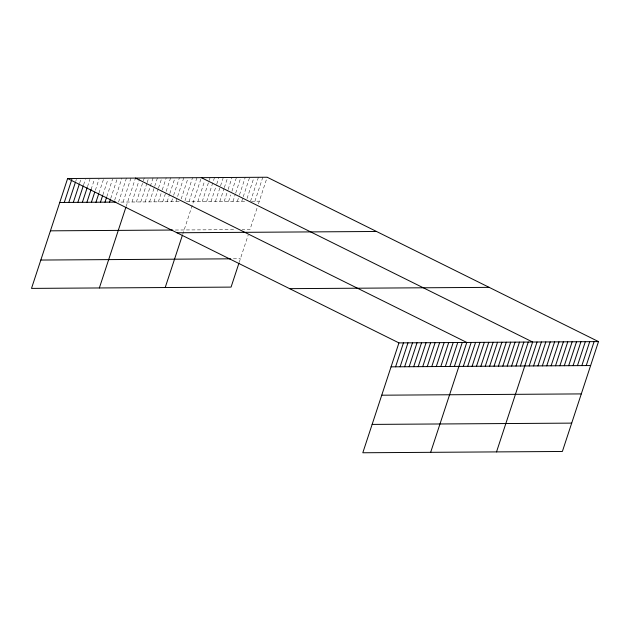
<?xml version="1.0" encoding="UTF-8"?>
<svg xmlns="http://www.w3.org/2000/svg" width="630" height="630" viewBox="0 0 630 630"><rect width="100%" height="100%" fill="white"/><g stroke="black" fill="none" stroke-linecap="round" stroke-linejoin="round"><path stroke-width="0.47" stroke-dasharray="3.15 2.36" d="M75.765 181.227L76.372 179.385M79.679 183.046L80.892 179.361M83.601 184.858L85.412 179.329M87.515 186.669L89.94 179.298M91.129 189.402L94.461 179.274M95.35 190.299L98.989 179.243M98.965 193.032L103.509 179.211M102.887 194.843L108.037 179.18M106.801 196.654L112.557 179.156M110.722 198.474L117.078 179.125M114.636 200.285L121.905 178.172M126.433 178.148L118.558 202.096L180.29 201.695M123.078 202.065L130.953 178.117M126.15 206.467L135.481 178.085M131.993 202.009L139.569 178.975M136.387 201.978L143.049 181.716M143.349 180.794L144.262 178.03M140.773 201.954L146.829 183.527M147.137 182.605L148.648 177.999M145.168 201.923L153.043 177.975M149.554 201.899L154.405 187.157M154.704 186.236L157.429 177.944M153.948 201.868L158.185 188.969M158.492 188.047L161.823 177.912M158.335 201.836L161.973 190.788M162.272 189.866L166.21 177.888M162.729 201.813L170.604 177.857M167.115 201.781L169.541 194.41M169.84 193.489L174.99 177.833M171.51 201.757L173.329 196.229M173.628 195.308L179.385 177.802M175.896 201.726L183.771 177.77M181.196 198.93L187.858 178.668M184.984 200.749L192.552 177.715M189.071 201.639L196.946 177.691M182.637 234.533L201.332 177.66M197.852 201.584L204.514 181.314M202.238 201.553L208.908 181.29M209.207 180.369L210.113 177.605M206.632 201.529L214.507 177.573M211.018 201.498L216.476 184.913M216.775 183.999L218.893 177.55M215.413 201.474L220.256 186.732M220.563 185.811L223.288 177.518M219.807 201.442L224.044 188.543M224.343 187.622L227.674 177.487M224.193 201.411L227.832 190.362M228.131 189.441L232.068 177.463M228.588 201.387L230.706 194.938M231.919 191.252L236.463 177.432M232.974 201.356L235.4 193.985M235.699 193.064L240.849 177.408M237.368 201.332L239.18 195.804M239.487 194.883L245.243 177.376M241.755 201.301L242.967 197.615M243.267 196.694L249.63 177.345M247.055 198.505L253.417 179.164M250.535 201.246L258.41 177.29M254.93 201.214L262.805 177.266M239.227 262.3L248.196 235.022M256.985 208.278L249.992 229.541L242.093 229.596M258.442 203.844L267.191 177.235M186.433 201.655L245.267 201.277M251.417 201.238L259.316 201.183M175.361 230.021L235.943 229.635M233.368 258.804L240.392 258.757"/><path stroke-width="0.94" d="M598.5 341.602L398.932 342.893L362.809 452.765L562.377 451.474L598.5 341.602L267.191 177.235L67.623 178.526L31.5 288.398L231.068 287.107L238.935 263.183M64.276 202.45L71.844 179.416M68.796 202.419L75.458 182.149M73.324 202.387L79.38 183.968M77.844 202.356L83.294 185.779M82.365 202.332L87.216 187.59M86.893 202.301L91.129 189.402M91.413 202.269L94.744 192.142M95.941 202.246L98.666 193.953M100.461 202.214L102.58 195.765M104.982 202.183L106.502 197.576M109.51 202.151L110.415 199.395M99.351 287.957L125.858 207.357M165.21 287.532L182.338 235.447M395.585 366.81L403.46 342.862M400.105 366.786L407.98 342.83M404.625 366.755L412.5 342.807M409.153 366.723L417.028 342.775M413.674 366.699L421.549 342.744M418.202 366.668L426.077 342.712M422.722 366.636L430.597 342.689M427.242 366.605L435.117 342.657M431.77 366.581L439.645 342.625M436.291 366.55L444.166 342.602M440.819 366.518L448.694 342.57M445.339 366.495L453.214 342.539M449.867 366.463L457.742 342.507M454.387 366.432L462.262 342.484M430.66 452.324L466.783 342.452L135.481 178.085M463.302 366.377L471.177 342.421M467.688 366.345L475.563 342.397M472.083 366.321L479.958 342.366M476.469 366.29L484.344 342.342M480.863 366.258L488.738 342.31M485.25 366.235L493.125 342.279M489.644 366.203L497.519 342.255M494.038 366.18L501.913 342.224M498.424 366.148L506.299 342.2M502.819 366.117L510.694 342.169M507.205 366.093L515.08 342.137M511.599 366.061L519.474 342.114M515.986 366.038L523.861 342.082M520.38 366.006L528.255 342.058M496.519 451.899L532.641 342.027L201.332 177.66M529.161 365.951L537.036 341.995M533.547 365.92L541.422 341.972M537.941 365.896L545.816 341.94M542.328 365.865L550.203 341.917M546.722 365.833L554.597 341.885M551.108 365.809L558.983 341.854M555.502 365.778L563.377 341.83M559.889 365.754L567.764 341.799M564.283 365.723L572.158 341.767M568.669 365.691L576.544 341.743M573.064 365.668L580.939 341.712M577.45 365.636L585.325 341.688M581.844 365.613L589.719 341.657M586.231 365.581L594.106 341.625M59.748 202.474L115.841 202.112M50.424 230.832L172.722 230.037M176.959 232.769L376.527 231.478M40.824 260.048L230.73 258.82M289.603 288.65L489.171 287.359M391.057 366.841L590.625 365.55M381.733 395.199L581.301 393.907M372.133 424.407L571.701 423.124M67.623 178.526L398.932 342.893"/></g></svg>
